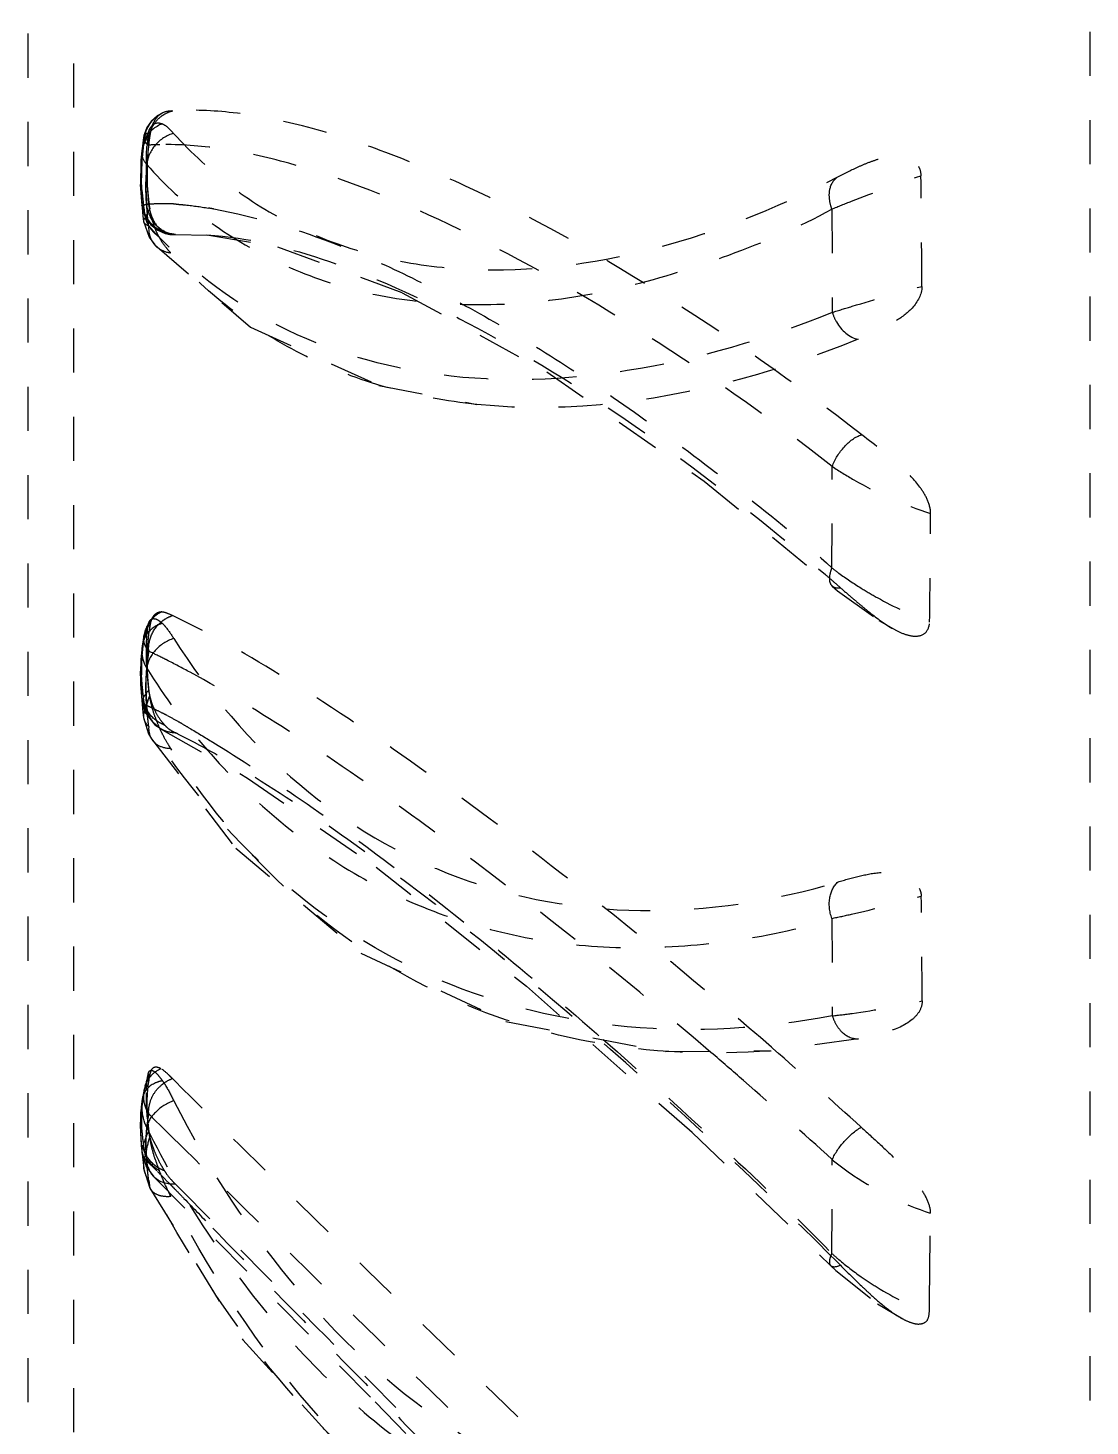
# Model space of a CAD drawing. Header units: millimetres. Extents: x 723 to 11228, y -2384 to 1578.
# Drawn here: x 4627.9 to 4667.2, y -797.1 to -745.4 of the extents above; entities that cross this region are included whole.
import ezdxf

# ---------------------------------------------------------------- set-up
doc = ezdxf.new("R2010")
doc.units = ezdxf.units.MM
doc.header["$LTSCALE"] = 16.335
doc.linetypes.add('HIDDEN', pattern=[0.2, 0.1, -0.1])
doc.layers.add('DEFAULT_2', color=8, linetype='HIDDEN')

msp = doc.modelspace()

# ---------------------------------------------------------------- linework, layer by layer
at = {"layer": 'DEFAULT_2', "color": 8, "linetype": 'HIDDEN'}
for p, q in [((4667.211, -868.043), (4667.211, -595.446)), ((4629.606, -813.679), (4629.606, -649.81)), ((4627.912, -660.656), (4627.912, -802.833)), ((4632.905, -748.527), (4632.838, -748.562)), ((4632.188, -749.44), (4632.089, -750.279)), ((4632.255, -749.316), (4632.188, -749.441)), ((4632.188, -749.441), (4632.188, -749.442)), ((4632.416, -749.122), (4632.247, -749.502)), ((4632.167, -749.774), (4632.127, -749.927)), ((4632.246, -749.504), (4632.167, -749.774)), ((4632.246, -749.504), (4632.246, -749.504)), ((4632.796, -749.708), (4632.736, -749.71)), ((4632.069, -751.179), (4632.122, -751.958)), ((4632.122, -751.958), (4632.122, -751.958)), ((4632.167, -751.977), (4632.122, -751.958)), ((4632.186, -752.543), (4632.186, -752.543)), ((4657.656, -752.093), (4657.673, -755.914)), ((4633.376, -753.034), (4634.537, -753.051)), ((4632.604, -753.418), (4632.606, -753.419)), ((4657.656, -765.362), (4657.673, -761.609)), ((4657.667, -766.037), (4657.667, -766.037)), ((4632.376, -767.418), (4632.192, -768.036)), ((4632.358, -767.505), (4632.377, -767.419)), ((4632.398, -767.383), (4632.4, -767.381)), ((4632.539, -767.172), (4632.4, -767.381)), ((4632.19, -768.041), (4632.134, -768.293)), ((4632.19, -768.041), (4632.167, -768.142)), ((4632.255, -767.705), (4632.196, -767.873)), ((4632.196, -767.873), (4632.196, -767.873)), ((4632.167, -768.142), (4632.134, -768.292)), ((4632.134, -768.292), (4632.134, -768.293)), ((4632.167, -770.199), (4632.123, -770.294)), ((4632.123, -770.294), (4632.123, -770.295)), ((4632.189, -770.901), (4632.189, -770.902)), ((4632.484, -771.696), (4632.485, -771.696)), ((4632.904, -771.365), (4632.897, -771.361)), ((4657.656, -778.335), (4657.673, -781.938)), ((4658.64, -782.785), (4655.394, -783.241)), ((4655.478, -783.151), (4655.421, -783.101)), ((4632.278, -784.452), (4632.222, -784.629)), ((4632.224, -784.623), (4632.222, -784.629)), ((4632.255, -784.522), (4632.224, -784.623)), ((4632.255, -784.522), (4632.278, -784.452)), ((4632.281, -784.453), (4632.255, -784.521)), ((4632.317, -784.358), (4632.281, -784.453)), ((4632.339, -784.299), (4632.317, -784.358)), ((4633.721, -784.72), (4633.256, -784.259)), ((4632.167, -784.919), (4632.153, -784.985)), ((4633.848, -784.846), (4633.721, -784.72)), ((4632.662, -785.844), (4632.381, -785.566)), ((4632.79, -785.971), (4632.662, -785.844)), ((4632.91, -786.09), (4632.79, -785.971)), ((4633.235, -786.412), (4632.91, -786.09)), ((4633.577, -786.749), (4633.235, -786.412)), ((4632.124, -786.971), (4632.125, -786.973)), ((4633.665, -786.836), (4633.577, -786.749)), ((4634.118, -787.284), (4633.665, -786.836)), ((4632.193, -787.572), (4632.427, -788.315)), ((4632.195, -787.581), (4632.195, -787.581)), ((4634.26, -787.423), (4634.118, -787.284)), ((4657.656, -790.728), (4657.673, -787.258)), ((4632.381, -788.035), (4632.427, -788.315)), ((4632.779, -787.773), (4632.809, -787.803)), ((4633.369, -788.166), (4633.492, -788.29)), ((4632.427, -788.315), (4632.427, -788.315)), ((4657.588, -790.778), (4657.787, -790.977)), ((4657.609, -791.173), (4657.609, -791.173)), ((4657.787, -790.977), (4657.972, -791.163))]:
    msp.add_line(p, q, dxfattribs=at)
for points in [[(4632.905, -748.527), (4632.699, -748.64), (4632.489, -748.823), (4632.312, -749.074), (4632.201, -749.374), (4632.188, -749.442)], [(4632.126, -749.93), (4632.091, -750.278), (4632.071, -751.26), (4632.162, -752.358), (4632.186, -752.543)], [(4632.246, -749.504), (4632.138, -749.85), (4632.127, -749.928)], [(4632.122, -751.958), (4632.132, -752.031), (4632.25, -752.384), (4632.457, -752.67), (4632.716, -752.872), (4632.991, -752.989), (4633.181, -753.028)], [(4632.186, -752.543), (4632.393, -753.129), (4632.604, -753.418)], [(4634.536, -753.04), (4637.15, -753.483), (4641.763, -755.188), (4647.11, -758.112), (4652.934, -762.158), (4657.667, -766.037)], [(4632.606, -753.419), (4636.152, -756.457), (4640.899, -758.618), (4644.518, -759.319)], [(4657.667, -766.037), (4657.872, -766.212), (4659.4, -767.309), (4659.934, -767.623)], [(4632.398, -767.383), (4632.234, -767.725), (4632.196, -767.873)], [(4632.197, -767.871), (4632.132, -768.26), (4632.066, -769.263), (4632.123, -770.295)], [(4632.134, -768.292), (4632.084, -768.754), (4632.074, -769.673), (4632.165, -770.72), (4632.189, -770.902)], [(4632.123, -770.294), (4632.236, -770.701), (4632.606, -771.176), (4632.897, -771.361)], [(4632.189, -770.901), (4632.375, -771.501), (4632.484, -771.696)], [(4632.485, -771.696), (4635.598, -775.74), (4640.234, -779.62), (4645.599, -782.148), (4651.501, -783.261), (4655.391, -783.23)], [(4632.904, -771.365), (4636.039, -773.143), (4640.793, -776.434), (4646.357, -780.845), (4652.492, -786.251), (4657.609, -791.173)], [(4632.224, -784.621), (4632.187, -784.779), (4632.081, -785.531), (4632.072, -786.299), (4632.124, -786.971)], [(4632.153, -784.985), (4632.104, -785.303), (4632.066, -785.982), (4632.097, -786.733), (4632.195, -787.579)], [(4632.124, -786.962), (4632.291, -787.511), (4632.571, -787.893)], [(4632.571, -787.893), (4640.759, -796.222), (4646.389, -801.993), (4652.526, -808.382), (4657.576, -813.769)], [(4632.427, -788.315), (4635.857, -793.921), (4640.872, -799.423), (4646.671, -803.399), (4653.063, -805.767), (4658.443, -806.464)], [(4657.609, -791.173), (4657.805, -791.364), (4659.348, -792.593), (4660.284, -793.152)]]:
    msp.add_lwpolyline(points, dxfattribs=at)
for centre, radius, start, end in [((4633.482, -753.173), 4.048, 104.9192, 107.6467), ((4639.215, -750.24), 6.915, 172.6053, 173.8908), ((4633.885, -749.5), 1.465, 165.4442, 170.6283), ((4633.797, -749.478), 1.374, 163.3743, 165.4074), ((4639.732, -750.716), 7.624, 174.0238, 178.7206), ((4638.953, -750.642), 6.842, 172.7111, 173.9599), ((4629.829, -748.559), 2.635, 332.53, 335.5634), ((4639.991, -750.321), 7.695, 173.9021, 175.9355), ((4633.026, -759.895), 10.19, 91.631, 93.4672), ((4640.74, -751.113), 8.465, 175.3825, 180.3434), ((4642.189, -750.797), 9.872, 176.3721, 181.5538), ((4255.429, -756.081), 405.56, 0.15908, 0.73787), ((4643.568, -750.549), 11.467, 184.5134, 189.3762), ((4645.125, -750.285), 12.835, 183.4695, 188.0495), ((4642.374, -750.794), 10.057, 181.5396, 186.4766), ((4632.848, -756.831), 4.936, 95.2947, 96.2665), ((4632.898, -757.46), 5.567, 91.0718, 94.9752), ((4632.92, -758.338), 6.445, 89.3478, 91.1163), ((4632.911, -759.068), 7.175, 87.702, 89.3478), ((4632.879, -759.893), 8.001, 86.3301, 87.7049), ((4631.404, -771.096), 19.306, 79.9092, 80.5056), ((4591.815, -732.917), 44.896, 334.2562, 334.7309), ((4633.622, -751.805), 1.318, 193.3139, 210.5526), ((4635.582, -751.595), 3.205, 194.0995, 195.2746), ((4635.678, -751.567), 3.305, 195.2996, 201.7187), ((4634.735, -752.063), 2.24, 207.9018, 212.6878), ((4633.418, -752.182), 0.899, 231.1547, 237.2944), ((4633.381, -752.237), 0.834, 237.3418, 240.6957), ((4278.332, -762.191), 382.978, 359.22459, 359.82648), ((4594.853, -838.049), 95.714, 48.91252, 49.18142), ((4594.521, -838.429), 96.219, 48.73843, 48.91261), ((4695.689, -723.151), 57.157, 228.7156, 229.2621), ((4677.657, -744.113), 29.506, 229.2297, 230.1782), ((4650.886, -779.963), 22.303, 145.8025, 146.6537), ((4633.382, -768.04), 1.179, 133.0165, 146.1098), ((4618.335, -763.746), 14.513, 342.3696, 342.7686), ((4636.888, -768.848), 4.773, 171.4959, 173.2092), ((4632.973, -767.894), 0.81, 211.9126, 216.3661), ((4633.063, -767.828), 0.922, 216.4097, 222.3008), ((4619.953, -794.619), 28.972, 63.3797, 64.5977), ((4639.114, -769.68), 6.84, 174.8554, 180.4712), ((4639.771, -769.738), 7.499, 174.2629, 174.8602), ((4640.115, -769.773), 7.845, 173.6975, 174.2628), ((4641.809, -768.776), 9.493, 181.5695, 183.539), ((4618.67, -797.199), 31.854, 63.181, 63.3956), ((4616.421, -801.587), 36.784, 61.6101, 63.1384), ((4642.493, -768.734), 10.178, 183.5365, 186.5164), ((4496.643, -727.676), 142.243, 342.43576, 342.65202), ((4640.522, -769.677), 8.248, 180.4105, 181.48), ((4628.711, -778.682), 8.971, 65.7566, 66.354), ((4628.42, -779.328), 9.68, 65.0121, 65.7545), ((4628.125, -779.961), 10.378, 64.5982, 65.0156), ((4627.37, -781.532), 12.121, 62.7351, 64.5599), ((4632.605, -770.844), 0.42, 176.5862, 187.8447), ((4637.742, -769.093), 5.429, 198.9993, 203.3679), ((4634.46, -769.814), 2.024, 217.3132, 220.1838), ((4634.34, -769.915), 1.866, 220.1903, 222.7873), ((4626.207, -783.808), 14.678, 62.109, 62.7687), ((4633.781, -770.431), 1.106, 222.8186, 232.1259), ((4624.407, -787.177), 18.497, 60.5636, 61.9696), ((4622.323, -790.896), 22.76, 60.2851, 60.5981), ((4636.589, -769.586), 4.175, 203.4348, 207.3843), ((4633.352, -770.424), 1.039, 235.8007, 244.1218), ((4623.306, -792.174), 23.024, 63.7923, 64.0716), ((4297.109, -782.462), 363.89, 0.16955, 0.77976), ((4536.592, -911.896), 171.2, 45.02888, 48.99784), ((4521.653, -936.601), 202.002, 48.91994, 49.37259), ((4518.426, -940.35), 208.554, 47.71504, 48.91687), ((4721.652, -818.192), 95.528, 159.05222, 159.21895), ((4633.25, -784.866), 1.06, 129.5877, 142.8703), ((4633.344, -784.918), 1.159, 165.6448, 196.1003), ((4633.117, -784.78), 0.901, 150.8173, 158.6836), ((4633.192, -784.821), 0.986, 142.8951, 150.8206), ((4518.212, -940.529), 207.223, 47.701, 48.91641), ((4633.384, -784.904), 1.2, 196.2077, 205.6017), ((4633.468, -784.863), 1.294, 205.6095, 212.8801), ((4640.195, -785.151), 7.881, 181.7345, 182.9797), ((4640.896, -785.115), 8.582, 182.9769, 184.1014), ((4638.699, -786.833), 6.444, 168.6538, 170.4688), ((4637.505, -786.634), 5.233, 170.4564, 173.8098), ((4641.877, -785.041), 9.566, 184.1237, 186.847), ((4309.947, -708.603), 331.725, 346.31439, 346.43346), ((4639.482, -786.583), 7.208, 180.5111, 182.9521), ((4642.047, -786.451), 9.776, 182.949, 185.0438), ((4640.365, -784.767), 8.132, 197.572, 200.8086), ((4636.715, -785.288), 4.447, 203.8148, 209.5415), ((4633.12, -787.449), 0.935, 177.7104, 188.0976), ((4608.989, -811.444), 33.56, 45.8108, 45.9813), ((4633.311, -787.212), 1.008, 198.7618, 207.8921), ((4604.633, -815.911), 39.799, 45.2038, 45.7978), ((4633.444, -786.487), 1.352, 227.8943, 239.7319), ((4598.066, -822.539), 49.13, 45.0435, 45.1731), ((4639.252, -785.183), 6.943, 200.8577, 203.7611), ((4636.512, -785.401), 4.214, 209.563, 211.0453), ((4636.333, -785.509), 4.005, 211.0439, 212.7687), ((4586.129, -834.442), 65.986, 44.48304, 44.94728), ((4568.51, -851.779), 90.705, 44.37299, 44.49761), ((4636.256, -785.287), 4.078, 222.1342, 224.9279), ((4336.175, -788.18), 325.124, 359.3766, 359.81377), ((4345.434, -788.276), 315.864, 359.15296, 359.37561), ((4672.375, -777.719), 19.686, 226.2194, 227.5711)]:
    msp.add_arc(centre, radius, start, end, dxfattribs=at)
for points, knots in [([(4658.766, -760.442), (4656.302, -758.536), (4651.576, -755.194), (4645.525, -751.798), (4641.091, -749.921), (4638.214, -748.995), (4635.634, -748.481), (4634.007, -748.409), (4633.262, -748.46)], [0, 0, 0, 0, 0.326407, 0.605555, 0.725048, 0.830407, 0.921758, 1, 1, 1, 1]), ([(4632.416, -749.124), (4632.457, -749.031), (4632.605, -748.868), (4632.808, -748.908), (4632.886, -748.94)], [0, 0, 0, 0, 0.546245, 1, 1, 1, 1]), ([(4632.838, -748.562), (4632.801, -748.585), (4632.633, -748.719), (4632.529, -748.922), (4632.48, -749.085)], [0, 0, 0, 0, 0.20127, 1, 1, 1, 1]), ([(4632.884, -748.63), (4632.914, -748.61), (4633.031, -748.536), (4633.162, -748.483), (4633.262, -748.46)], [0, 0, 0, 0, 0.260944, 1, 1, 1, 1]), ([(4632.886, -748.94), (4632.964, -748.971), (4633.111, -749.085), (4633.237, -749.217), (4633.303, -749.29)], [0, 0, 0, 0, 0.458915, 1, 1, 1, 1]), ([(4632.255, -749.316), (4632.216, -749.523), (4632.087, -750.403), (4632.092, -751.302), (4632.167, -751.977)], [0, 0, 0, 0, 0.236849, 1, 1, 1, 1]), ([(4632.188, -749.441), (4632.181, -749.481), (4632.193, -749.539), (4632.222, -749.586), (4632.231, -749.598)], [0, 0, 0, 0, 0.723505, 1, 1, 1, 1]), ([(4633.302, -749.289), (4633.043, -749.36), (4632.57, -749.665), (4632.332, -750.18), (4632.309, -750.44)], [0, 0, 0, 0, 0.50688, 1, 1, 1, 1]), ([(4632.44, -749.262), (4632.428, -749.334), (4632.382, -749.636), (4632.351, -749.941), (4632.337, -750.172)], [0, 0, 0, 0, 0.239719, 1, 1, 1, 1]), ([(4632.381, -749.726), (4632.378, -749.688), (4632.375, -749.528), (4632.401, -749.368), (4632.437, -749.252)], [0, 0, 0, 0, 0.240423, 1, 1, 1, 1]), ([(4633.303, -749.29), (4633.961, -750.019), (4635.407, -751.353), (4637.939, -752.891), (4640.774, -753.909), (4645.03, -754.571), (4650.997, -753.909), (4655.568, -752.093), (4657.883, -750.897)], [0, 0, 0, 0, 0.110998, 0.220871, 0.332708, 0.449425, 0.705332, 1, 1, 1, 1]), ([(4632.126, -749.93), (4632.121, -749.974), (4632.119, -750.159), (4632.214, -750.338), (4632.309, -750.44)], [0, 0, 0, 0, 0.23916, 1, 1, 1, 1]), ([(4632.313, -751.062), (4632.306, -750.952), (4632.287, -750.524), (4632.292, -750.094), (4632.315, -749.776)], [0, 0, 0, 0, 0.255891, 1, 1, 1, 1]), ([(4657.673, -761.609), (4655.289, -759.766), (4650.703, -756.521), (4643.981, -752.721), (4638.793, -750.628), (4635.159, -749.819), (4633.543, -749.691), (4632.796, -749.708)], [0, 0, 0, 0, 0.323287, 0.601452, 0.827097, 0.919913, 1, 1, 1, 1]), ([(4632.381, -752.712), (4632.333, -752.316), (4632.257, -751.56), (4632.278, -750.799), (4632.309, -750.44)], [0, 0, 0, 0, 0.525495, 1, 1, 1, 1]), ([(4632.309, -750.44), (4632.965, -751.206), (4634.477, -752.555), (4637.081, -754.126), (4639.998, -755.183), (4643.194, -755.67), (4646.615, -755.621), (4650.219, -754.997), (4653.947, -753.822), (4656.438, -752.767), (4657.656, -752.093)], [0, 0, 0, 0, 0.11051, 0.219856, 0.331549, 0.448213, 0.572212, 0.704918, 0.847424, 1, 1, 1, 1]), ([(4657.883, -750.897), (4658.139, -750.764), (4658.525, -750.572), (4659.055, -750.347), (4659.464, -750.208), (4659.889, -750.12), (4660.338, -750.12), (4660.718, -750.287), (4660.916, -750.576), (4660.951, -750.763), (4660.952, -750.858)], [0, 0, 0, 0, 0.23878, 0.358257, 0.477534, 0.596751, 0.717433, 0.846585, 0.920994, 1, 1, 1, 1]), ([(4632.137, -751.451), (4632.131, -751.375), (4632.111, -751.074), (4632.105, -750.771), (4632.11, -750.546)], [0, 0, 0, 0, 0.254249, 1, 1, 1, 1]), ([(4657.656, -752.093), (4657.613, -751.972), (4657.56, -751.726), (4657.558, -751.294), (4657.725, -750.988), (4657.883, -750.896)], [0, 0, 0, 0, 0.297803, 0.576163, 1, 1, 1, 1]), ([(4657.656, -752.093), (4657.898, -751.991), (4658.988, -751.558), (4660.091, -751.156), (4660.952, -750.857)], [0, 0, 0, 0, 0.223404, 1, 1, 1, 1]), ([(4632.122, -751.958), (4632.122, -751.956), (4632.133, -751.94), (4632.153, -751.941), (4632.168, -751.938)], [0, 0, 0, 0, 0.113419, 1, 1, 1, 1]), ([(4632.381, -751.931), (4632.326, -751.931), (4632.247, -751.923), (4632.183, -751.964), (4632.167, -751.977)], [0, 0, 0, 0, 0.732771, 1, 1, 1, 1]), ([(4632.973, -752.963), (4632.765, -752.892), (4632.38, -752.626), (4632.197, -752.196), (4632.167, -751.977)], [0, 0, 0, 0, 0.49797, 1, 1, 1, 1]), ([(4632.168, -751.938), (4632.177, -751.936), (4632.224, -751.928), (4632.271, -751.925), (4632.309, -751.924)], [0, 0, 0, 0, 0.189372, 1, 1, 1, 1]), ([(4632.381, -751.932), (4632.384, -751.96), (4632.399, -752.065), (4632.423, -752.168), (4632.446, -752.243)], [0, 0, 0, 0, 0.263218, 1, 1, 1, 1]), ([(4633.391, -751.908), (4633.488, -751.915), (4633.889, -751.947), (4634.288, -752.004), (4634.589, -752.054)], [0, 0, 0, 0, 0.241755, 1, 1, 1, 1]), ([(4632.255, -752.417), (4632.245, -752.425), (4632.215, -752.453), (4632.19, -752.49), (4632.186, -752.519)], [0, 0, 0, 0, 0.301229, 1, 1, 1, 1]), ([(4632.186, -752.543), (4632.188, -752.558), (4632.226, -752.641), (4632.315, -752.682), (4632.381, -752.712)], [0, 0, 0, 0, 0.172505, 1, 1, 1, 1]), ([(4632.446, -752.243), (4632.47, -752.321), (4632.562, -752.558), (4632.718, -752.774), (4632.853, -752.882)], [0, 0, 0, 0, 0.318438, 1, 1, 1, 1]), ([(4634.787, -752.088), (4636.384, -752.372), (4638.887, -753.139), (4642.232, -754.655), (4645.079, -756.179), (4648.086, -758.021), (4651.208, -760.191), (4654.441, -762.636), (4656.598, -764.4), (4657.656, -765.362)], [0, 0, 0, 0, 0.18223, 0.291476, 0.412496, 0.544666, 0.687325, 0.839338, 1, 1, 1, 1]), ([(4657.673, -755.914), (4655.238, -756.902), (4650.454, -758.325), (4643.338, -758.609), (4637.057, -756.779), (4633.729, -754.206), (4632.381, -752.712)], [0, 0, 0, 0, 0.290688, 0.546913, 0.777403, 1, 1, 1, 1]), ([(4632.756, -753.112), (4632.743, -753.087), (4632.689, -752.982), (4632.641, -752.873), (4632.608, -752.79)], [0, 0, 0, 0, 0.237883, 1, 1, 1, 1]), ([(4633.375, -753.032), (4633.313, -753.028), (4633.049, -752.985), (4632.802, -752.845), (4632.659, -752.7)], [0, 0, 0, 0, 0.236193, 1, 1, 1, 1]), ([(4634.536, -753.042), (4636.08, -753.139), (4639.568, -754.03), (4645.003, -756.585), (4651.147, -760.5), (4655.283, -763.77), (4657.418, -765.614)], [0, 0, 0, 0, 0.175466, 0.402739, 0.679884, 1, 1, 1, 1]), ([(4644.518, -759.319), (4643.401, -759.204), (4641.227, -758.803), (4638.172, -757.64), (4635.45, -755.949), (4633.896, -754.5), (4633.192, -753.711)], [0, 0, 0, 0, 0.260644, 0.510241, 0.75459, 1, 1, 1, 1]), ([(4657.673, -755.914), (4657.917, -755.837), (4659.017, -755.499), (4660.125, -755.183), (4660.99, -754.955)], [0, 0, 0, 0, 0.222186, 1, 1, 1, 1]), ([(4660.99, -754.955), (4660.992, -755.247), (4660.681, -755.785), (4660.022, -756.253), (4659.334, -756.606), (4658.869, -756.806), (4658.636, -756.9)], [0, 0, 0, 0, 0.275201, 0.523683, 0.763781, 1, 1, 1, 1]), ([(4657.673, -755.914), (4657.712, -756.037), (4657.897, -756.463), (4658.298, -756.858), (4658.636, -756.9)], [0, 0, 0, 0, 0.274725, 1, 1, 1, 1]), ([(4658.636, -756.9), (4657.417, -757.398), (4652.898, -758.997), (4647.983, -759.677), (4644.518, -759.319)], [0, 0, 0, 0, 0.274349, 1, 1, 1, 1]), ([(4657.673, -761.609), (4657.768, -761.343), (4658.069, -760.879), (4658.514, -760.511), (4658.766, -760.441)], [0, 0, 0, 0, 0.519901, 1, 1, 1, 1]), ([(4661.311, -763.351), (4661.312, -763.173), (4661.206, -762.821), (4660.843, -762.237), (4660.038, -761.413), (4659.267, -760.83), (4658.766, -760.442)], [0, 0, 0, 0, 0.135042, 0.267931, 0.520166, 1, 1, 1, 1]), ([(4657.673, -761.609), (4657.933, -761.786), (4659.078, -762.498), (4660.327, -763.038), (4661.312, -763.35)], [0, 0, 0, 0, 0.233318, 1, 1, 1, 1]), ([(4657.656, -765.362), (4657.641, -765.399), (4657.591, -765.534), (4657.563, -765.68), (4657.566, -765.785)], [0, 0, 0, 0, 0.272791, 1, 1, 1, 1]), ([(4657.656, -765.362), (4657.741, -765.429), (4658.093, -765.695), (4658.461, -765.939), (4658.745, -766.115)], [0, 0, 0, 0, 0.243011, 1, 1, 1, 1]), ([(4657.566, -765.785), (4657.567, -765.811), (4657.575, -765.902), (4657.618, -765.994), (4657.668, -766.036)], [0, 0, 0, 0, 0.288465, 1, 1, 1, 1]), ([(4657.668, -766.036), (4657.727, -766.087), (4657.843, -766.116), (4657.949, -766.105), (4657.978, -766.101)], [0, 0, 0, 0, 0.727167, 1, 1, 1, 1]), ([(4658.745, -766.115), (4658.94, -766.236), (4659.751, -766.715), (4660.609, -767.112), (4661.272, -767.374)], [0, 0, 0, 0, 0.243147, 1, 1, 1, 1]), ([(4632.835, -766.998), (4632.781, -767.001), (4632.662, -767.032), (4632.575, -767.119), (4632.539, -767.172)], [0, 0, 0, 0, 0.46181, 1, 1, 1, 1]), ([(4658.761, -766.775), (4658.856, -766.853), (4659.229, -767.158), (4659.619, -767.448), (4659.934, -767.624)], [0, 0, 0, 0, 0.253892, 1, 1, 1, 1]), ([(4632.887, -767.42), (4632.806, -767.441), (4632.511, -767.559), (4632.265, -767.818), (4632.192, -768.041)], [0, 0, 0, 0, 0.262714, 1, 1, 1, 1]), ([(4632.357, -767.504), (4632.317, -767.642), (4632.265, -767.823), (4632.21, -768.003), (4632.197, -768.045)], [0, 0, 0, 0, 0.762527, 1, 1, 1, 1]), ([(4632.314, -769.083), (4632.305, -768.94), (4632.283, -768.415), (4632.301, -767.885), (4632.358, -767.505)], [0, 0, 0, 0, 0.27111, 1, 1, 1, 1]), ([(4632.439, -767.429), (4632.427, -767.49), (4632.38, -767.752), (4632.35, -768.016), (4632.336, -768.219)], [0, 0, 0, 0, 0.234397, 1, 1, 1, 1]), ([(4632.381, -768.448), (4632.365, -768.242), (4632.442, -767.809), (4632.712, -767.461), (4632.883, -767.331)], [0, 0, 0, 0, 0.490519, 1, 1, 1, 1]), ([(4632.377, -767.42), (4632.394, -767.361), (4632.446, -767.251), (4632.617, -767.235), (4632.757, -767.31), (4632.844, -767.38), (4632.888, -767.422)], [0, 0, 0, 0, 0.282082, 0.482671, 0.717041, 1, 1, 1, 1]), ([(4632.883, -767.331), (4632.912, -767.308), (4633.029, -767.226), (4633.159, -767.163), (4633.259, -767.133)], [0, 0, 0, 0, 0.26197, 1, 1, 1, 1]), ([(4632.888, -767.422), (4632.926, -767.456), (4633.082, -767.629), (4633.208, -767.825), (4633.306, -767.978)], [0, 0, 0, 0, 0.219228, 1, 1, 1, 1]), ([(4655.421, -783.101), (4653.243, -781.204), (4649.084, -777.731), (4643.101, -773.179), (4637.94, -769.675), (4634.717, -767.82), (4633.26, -767.133)], [0, 0, 0, 0, 0.316479, 0.593623, 0.823379, 1, 1, 1, 1]), ([(4659.934, -767.624), (4660.061, -767.694), (4660.317, -767.817), (4660.715, -767.924), (4661.165, -767.832), (4661.269, -767.521), (4661.272, -767.374)], [0, 0, 0, 0, 0.260133, 0.505824, 0.73625, 1, 1, 1, 1]), ([(4632.255, -767.705), (4632.216, -767.888), (4632.081, -768.712), (4632.096, -769.556), (4632.167, -770.199)], [0, 0, 0, 0, 0.224399, 1, 1, 1, 1]), ([(4633.304, -767.976), (4633.048, -768.061), (4632.595, -768.348), (4632.333, -768.835), (4632.309, -769.078)], [0, 0, 0, 0, 0.525602, 1, 1, 1, 1]), ([(4633.306, -767.978), (4634.582, -769.987), (4637.614, -773.61), (4643.704, -777.209), (4650.747, -778.442), (4655.526, -777.689), (4657.885, -776.985)], [0, 0, 0, 0, 0.253439, 0.493933, 0.737896, 1, 1, 1, 1]), ([(4632.134, -768.293), (4632.105, -768.491), (4632.143, -768.778), (4632.271, -769.019), (4632.309, -769.078)], [0, 0, 0, 0, 0.740369, 1, 1, 1, 1]), ([(4632.11, -768.823), (4632.111, -768.776), (4632.118, -768.596), (4632.132, -768.416), (4632.148, -768.283)], [0, 0, 0, 0, 0.259743, 1, 1, 1, 1]), ([(4632.336, -768.219), (4632.331, -768.284), (4632.315, -768.556), (4632.313, -768.828), (4632.319, -769.036)], [0, 0, 0, 0, 0.239196, 1, 1, 1, 1]), ([(4632.137, -769.663), (4632.131, -769.591), (4632.111, -769.311), (4632.105, -769.03), (4632.11, -768.823)], [0, 0, 0, 0, 0.258758, 1, 1, 1, 1]), ([(4632.381, -771.236), (4632.357, -771.036), (4632.276, -770.321), (4632.259, -769.595), (4632.309, -769.078)], [0, 0, 0, 0, 0.279239, 1, 1, 1, 1]), ([(4632.309, -769.078), (4632.963, -770.144), (4634.44, -772.117), (4637.02, -774.681), (4639.916, -776.744), (4643.108, -778.245), (4646.535, -779.183), (4650.158, -779.516), (4653.905, -779.248), (4656.421, -778.747), (4657.656, -778.335)], [0, 0, 0, 0, 0.128793, 0.252513, 0.373398, 0.493124, 0.613955, 0.737531, 0.865856, 1, 1, 1, 1]), ([(4632.255, -770.601), (4632.242, -770.522), (4632.193, -770.211), (4632.156, -769.897), (4632.137, -769.663)], [0, 0, 0, 0, 0.254136, 1, 1, 1, 1]), ([(4653.184, -783.29), (4649.696, -780.298), (4644.661, -776.249), (4638.121, -771.702), (4635.242, -769.946), (4633.911, -769.226)], [0, 0, 0, 0, 0.577056, 0.810006, 1, 1, 1, 1]), ([(4632.38, -769.888), (4632.362, -769.911), (4632.283, -770.009), (4632.209, -770.112), (4632.167, -770.199)], [0, 0, 0, 0, 0.230963, 1, 1, 1, 1]), ([(4632.424, -770.135), (4632.433, -770.174), (4632.472, -770.318), (4632.524, -770.459), (4632.568, -770.559)], [0, 0, 0, 0, 0.270014, 1, 1, 1, 1]), ([(4632.123, -770.295), (4632.125, -770.316), (4632.141, -770.344), (4632.162, -770.366), (4632.168, -770.372)], [0, 0, 0, 0, 0.706851, 1, 1, 1, 1]), ([(4632.97, -771.182), (4632.763, -771.106), (4632.385, -770.84), (4632.197, -770.415), (4632.167, -770.199)], [0, 0, 0, 0, 0.50274, 1, 1, 1, 1]), ([(4632.204, -770.401), (4632.228, -770.418), (4632.263, -770.439), (4632.299, -770.458), (4632.309, -770.464)], [0, 0, 0, 0, 0.719424, 1, 1, 1, 1]), ([(4632.255, -770.601), (4632.267, -770.643), (4632.331, -770.812), (4632.439, -770.963), (4632.535, -771.062)], [0, 0, 0, 0, 0.238546, 1, 1, 1, 1]), ([(4632.568, -770.559), (4632.589, -770.607), (4632.67, -770.775), (4632.769, -770.934), (4632.85, -771.04)], [0, 0, 0, 0, 0.27968, 1, 1, 1, 1]), ([(4632.189, -770.902), (4632.193, -770.931), (4632.225, -771.058), (4632.308, -771.167), (4632.381, -771.236)], [0, 0, 0, 0, 0.224048, 1, 1, 1, 1]), ([(4633.605, -771.129), (4633.699, -771.182), (4634.083, -771.406), (4634.463, -771.637), (4634.751, -771.814)], [0, 0, 0, 0, 0.241371, 1, 1, 1, 1]), ([(4657.673, -781.938), (4655.187, -782.413), (4650.204, -782.723), (4643.017, -780.99), (4636.837, -777.062), (4633.702, -773.309), (4632.381, -771.236)], [0, 0, 0, 0, 0.260146, 0.505375, 0.747409, 1, 1, 1, 1]), ([(4633.194, -772.043), (4633.168, -772.001), (4633.058, -771.825), (4632.954, -771.646), (4632.882, -771.506)], [0, 0, 0, 0, 0.242103, 1, 1, 1, 1]), ([(4633.373, -771.467), (4633.334, -771.468), (4633.174, -771.461), (4633.015, -771.415), (4632.905, -771.363)], [0, 0, 0, 0, 0.241338, 1, 1, 1, 1]), ([(4633.473, -771.517), (4634.528, -772.036), (4636.818, -773.368), (4642.071, -776.967), (4646.104, -780.253), (4648.914, -782.694)], [0, 0, 0, 0, 0.184641, 0.415224, 1, 1, 1, 1]), ([(4655.391, -783.23), (4653.171, -783.405), (4648.756, -783.221), (4642.515, -781.144), (4637.146, -777.355), (4634.381, -773.922), (4633.194, -772.043)], [0, 0, 0, 0, 0.255675, 0.500477, 0.744907, 1, 1, 1, 1]), ([(4634.751, -771.814), (4635.783, -772.451), (4637.999, -773.885), (4641.441, -776.4), (4645.24, -779.408), (4647.848, -781.621), (4649.196, -782.809)], [0, 0, 0, 0, 0.200241, 0.435514, 0.703451, 1, 1, 1, 1]), ([(4657.885, -776.985), (4658.142, -776.908), (4658.664, -776.761), (4659.338, -776.628), (4659.904, -776.619), (4660.356, -776.706), (4660.804, -776.967), (4660.958, -777.325), (4660.961, -777.51)], [0, 0, 0, 0, 0.226933, 0.458122, 0.577514, 0.703285, 0.843894, 1, 1, 1, 1]), ([(4657.656, -778.335), (4657.569, -778.086), (4657.507, -777.594), (4657.723, -777.121), (4657.885, -776.984)], [0, 0, 0, 0, 0.553308, 1, 1, 1, 1]), ([(4657.656, -778.335), (4657.9, -778.284), (4659.011, -778.047), (4660.109, -777.755), (4660.961, -777.51)], [0, 0, 0, 0, 0.219621, 1, 1, 1, 1]), ([(4657.673, -781.938), (4657.919, -781.913), (4659.035, -781.772), (4660.141, -781.563), (4661, -781.386)], [0, 0, 0, 0, 0.219629, 1, 1, 1, 1]), ([(4661, -781.386), (4661.001, -781.527), (4660.916, -781.796), (4660.482, -782.255), (4659.676, -782.565), (4658.988, -782.718), (4658.64, -782.785)], [0, 0, 0, 0, 0.14434, 0.272385, 0.63671, 1, 1, 1, 1]), ([(4657.673, -781.938), (4657.711, -782.059), (4657.817, -782.289), (4658.096, -782.65), (4658.437, -782.802), (4658.64, -782.785)], [0, 0, 0, 0, 0.278557, 0.551163, 1, 1, 1, 1]), ([(4649.196, -782.809), (4650.604, -784.048), (4653.455, -786.654), (4656.274, -789.3), (4657.656, -790.728)], [0, 0, 0, 0, 0.485536, 1, 1, 1, 1]), ([(4632.359, -784.092), (4632.342, -784.163), (4632.279, -784.439), (4632.215, -784.714), (4632.167, -784.919)], [0, 0, 0, 0, 0.256785, 1, 1, 1, 1]), ([(4632.298, -784.698), (4632.3, -784.643), (4632.31, -784.441), (4632.332, -784.239), (4632.36, -784.094)], [0, 0, 0, 0, 0.272286, 1, 1, 1, 1]), ([(4632.438, -784.04), (4632.414, -784.132), (4632.323, -784.576), (4632.307, -785.033), (4632.318, -785.39)], [0, 0, 0, 0, 0.210369, 1, 1, 1, 1]), ([(4632.36, -784.094), (4632.366, -784.059), (4632.38, -784), (4632.472, -783.93), (4632.616, -784.011), (4632.749, -784.151), (4632.844, -784.275), (4632.893, -784.345)], [0, 0, 0, 0, 0.135643, 0.222155, 0.405971, 0.672234, 1, 1, 1, 1]), ([(4632.831, -783.894), (4632.763, -783.857), (4632.64, -783.81), (4632.485, -783.9), (4632.451, -783.989), (4632.438, -784.04)], [0, 0, 0, 0, 0.464475, 0.684544, 1, 1, 1, 1]), ([(4633.256, -784.259), (4633.223, -784.226), (4633.098, -784.105), (4632.972, -783.981), (4632.864, -783.913)], [0, 0, 0, 0, 0.26819, 1, 1, 1, 1]), ([(4632.255, -784.522), (4632.215, -784.672), (4632.073, -785.403), (4632.1, -786.157), (4632.167, -786.74)], [0, 0, 0, 0, 0.209849, 1, 1, 1, 1]), ([(4632.892, -784.343), (4632.803, -784.358), (4632.502, -784.446), (4632.211, -784.696), (4632.167, -784.919)], [0, 0, 0, 0, 0.284653, 1, 1, 1, 1]), ([(4632.88, -784.477), (4632.91, -784.453), (4633.026, -784.366), (4633.155, -784.296), (4633.256, -784.259)], [0, 0, 0, 0, 0.261407, 1, 1, 1, 1]), ([(4632.893, -784.345), (4632.93, -784.397), (4633.081, -784.635), (4633.211, -784.886), (4633.309, -785.081)], [0, 0, 0, 0, 0.226146, 1, 1, 1, 1]), ([(4632.153, -784.985), (4632.101, -785.259), (4632.123, -785.653), (4632.266, -785.999), (4632.309, -786.084)], [0, 0, 0, 0, 0.745743, 1, 1, 1, 1]), ([(4632.11, -785.479), (4632.112, -785.428), (4632.12, -785.241), (4632.141, -785.053), (4632.167, -784.919)], [0, 0, 0, 0, 0.270215, 1, 1, 1, 1]), ([(4632.418, -786.418), (4632.396, -786.265), (4632.323, -785.695), (4632.284, -785.119), (4632.298, -784.698)], [0, 0, 0, 0, 0.268704, 1, 1, 1, 1]), ([(4633.308, -785.079), (4633.056, -785.172), (4632.63, -785.427), (4632.335, -785.866), (4632.309, -786.084)], [0, 0, 0, 0, 0.551476, 1, 1, 1, 1]), ([(4632.381, -785.566), (4632.379, -785.535), (4632.374, -785.402), (4632.395, -785.268), (4632.422, -785.17)], [0, 0, 0, 0, 0.235584, 1, 1, 1, 1]), ([(4633.309, -785.081), (4634.588, -787.599), (4637.554, -792.219), (4643.486, -797.601), (4650.446, -800.781), (4655.448, -801.256), (4657.889, -801.093)], [0, 0, 0, 0, 0.272899, 0.524794, 0.763539, 1, 1, 1, 1]), ([(4655.354, -805.936), (4653.234, -803.83), (4646.076, -796.789), (4638.862, -789.805), (4633.848, -784.846)], [0, 0, 0, 0, 0.29767, 1, 1, 1, 1]), ([(4632.137, -786.217), (4632.131, -786.152), (4632.112, -785.907), (4632.105, -785.66), (4632.11, -785.479)], [0, 0, 0, 0, 0.264339, 1, 1, 1, 1]), ([(4632.379, -786.182), (4632.361, -786.225), (4632.285, -786.409), (4632.211, -786.595), (4632.167, -786.74)], [0, 0, 0, 0, 0.23683, 1, 1, 1, 1]), ([(4632.381, -788.035), (4632.357, -787.846), (4632.28, -787.2), (4632.256, -786.542), (4632.309, -786.084)], [0, 0, 0, 0, 0.291905, 1, 1, 1, 1]), ([(4632.302, -786.07), (4632.297, -786.116), (4632.279, -786.308), (4632.274, -786.501), (4632.275, -786.648)], [0, 0, 0, 0, 0.238925, 1, 1, 1, 1]), ([(4632.309, -786.084), (4632.967, -787.415), (4634.436, -789.934), (4637.001, -793.366), (4639.878, -796.326), (4643.051, -798.754), (4646.463, -800.632), (4650.082, -801.913), (4653.836, -802.574), (4656.391, -802.667), (4657.656, -802.541)], [0, 0, 0, 0, 0.138908, 0.271911, 0.399995, 0.523706, 0.644338, 0.762827, 0.881017, 1, 1, 1, 1]), ([(4657.673, -787.258), (4657.776, -787.009), (4658.098, -786.561), (4658.508, -786.194), (4658.746, -786.059)], [0, 0, 0, 0, 0.496001, 1, 1, 1, 1]), ([(4658.745, -786.06), (4658.994, -786.286), (4659.495, -786.742), (4660.239, -787.451), (4660.823, -788.109), (4661.186, -788.713), (4661.3, -789.063), (4661.299, -789.237)], [0, 0, 0, 0, 0.243044, 0.48969, 0.743828, 0.874285, 1, 1, 1, 1]), ([(4632.255, -787.087), (4632.242, -787.012), (4632.194, -786.724), (4632.157, -786.433), (4632.137, -786.217)], [0, 0, 0, 0, 0.258755, 1, 1, 1, 1]), ([(4632.497, -786.694), (4632.509, -786.729), (4632.554, -786.86), (4632.605, -786.99), (4632.647, -787.084)], [0, 0, 0, 0, 0.262416, 1, 1, 1, 1]), ([(4632.965, -787.677), (4632.761, -787.6), (4632.394, -787.35), (4632.197, -786.945), (4632.167, -786.74)], [0, 0, 0, 0, 0.513242, 1, 1, 1, 1]), ([(4632.168, -787.119), (4632.176, -787.135), (4632.215, -787.205), (4632.267, -787.267), (4632.309, -787.311)], [0, 0, 0, 0, 0.228974, 1, 1, 1, 1]), ([(4632.255, -787.087), (4632.267, -787.123), (4632.334, -787.274), (4632.443, -787.404), (4632.537, -787.49)], [0, 0, 0, 0, 0.230728, 1, 1, 1, 1]), ([(4632.195, -787.581), (4632.2, -787.62), (4632.234, -787.781), (4632.309, -787.933), (4632.381, -788.035)], [0, 0, 0, 0, 0.239153, 1, 1, 1, 1]), ([(4632.965, -787.677), (4632.986, -787.71), (4633.068, -787.831), (4633.161, -787.944), (4633.232, -788.022)], [0, 0, 0, 0, 0.27191, 1, 1, 1, 1]), ([(4652.772, -805.587), (4650.989, -803.821), (4644.824, -797.76), (4638.627, -791.732), (4634.26, -787.423)], [0, 0, 0, 0, 0.290345, 1, 1, 1, 1]), ([(4657.673, -787.258), (4657.929, -787.468), (4659.038, -788.293), (4660.302, -788.91), (4661.3, -789.236)], [0, 0, 0, 0, 0.239996, 1, 1, 1, 1]), ([(4657.673, -805.769), (4655.106, -805.687), (4649.935, -804.754), (4642.823, -801.109), (4636.776, -795.4), (4633.702, -790.625), (4632.381, -788.035)], [0, 0, 0, 0, 0.238045, 0.478758, 0.730542, 1, 1, 1, 1]), ([(4633.198, -788.613), (4633.173, -788.562), (4633.068, -788.353), (4632.968, -788.143), (4632.897, -787.981)], [0, 0, 0, 0, 0.244558, 1, 1, 1, 1]), ([(4632.429, -788.314), (4632.444, -788.343), (4632.517, -788.459), (4632.644, -788.535), (4632.743, -788.568)], [0, 0, 0, 0, 0.23545, 1, 1, 1, 1]), ([(4632.743, -788.568), (4632.777, -788.579), (4632.925, -788.618), (4633.081, -788.623), (4633.197, -788.612)], [0, 0, 0, 0, 0.238604, 1, 1, 1, 1]), ([(4658.646, -806.437), (4656.06, -806.363), (4650.848, -805.445), (4643.689, -801.778), (4637.592, -796.043), (4634.519, -791.224), (4633.198, -788.613)], [0, 0, 0, 0, 0.238247, 0.478902, 0.730602, 1, 1, 1, 1]), ([(4633.346, -788.346), (4633.459, -788.462), (4633.928, -788.944), (4634.395, -789.429), (4634.751, -789.795)], [0, 0, 0, 0, 0.241062, 1, 1, 1, 1]), ([(4633.492, -788.29), (4635.745, -790.555), (4640.917, -795.807), (4646.068, -801.079), (4648.964, -804.088)], [0, 0, 0, 0, 0.433434, 1, 1, 1, 1]), ([(4634.751, -789.795), (4635.726, -790.8), (4637.823, -792.921), (4641.137, -796.296), (4644.784, -800.027), (4647.319, -802.632), (4648.628, -803.991)], [0, 0, 0, 0, 0.211569, 0.450731, 0.714905, 1, 1, 1, 1]), ([(4657.61, -790.834), (4657.597, -790.87), (4657.564, -790.975), (4657.554, -791.118), (4657.609, -791.173)], [0, 0, 0, 0, 0.326305, 1, 1, 1, 1]), ([(4657.656, -790.728), (4657.74, -790.805), (4658.088, -791.111), (4658.456, -791.392), (4658.742, -791.592)], [0, 0, 0, 0, 0.245759, 1, 1, 1, 1]), ([(4657.609, -791.173), (4657.626, -791.19), (4657.745, -791.248), (4657.88, -791.201), (4657.974, -791.162)], [0, 0, 0, 0, 0.193883, 1, 1, 1, 1]), ([(4658.742, -791.592), (4658.935, -791.727), (4659.731, -792.253), (4660.592, -792.679), (4661.26, -792.943)], [0, 0, 0, 0, 0.246763, 1, 1, 1, 1]), ([(4659.694, -792.761), (4659.742, -792.798), (4659.931, -792.94), (4660.129, -793.071), (4660.284, -793.154)], [0, 0, 0, 0, 0.255378, 1, 1, 1, 1]), ([(4660.284, -793.154), (4660.384, -793.207), (4660.581, -793.295), (4660.883, -793.368), (4661.201, -793.267), (4661.257, -793.048), (4661.258, -792.944)], [0, 0, 0, 0, 0.274233, 0.524686, 0.747645, 1, 1, 1, 1])]:
    msp.add_open_spline(points, degree=3, knots=knots, dxfattribs=at)
for points in [[(4632.884, -748.939), (4632.615, -749.029), (4632.374, -749.252), (4632.251, -749.507)], [(4632.255, -749.316), (4632.333, -749.008), (4632.558, -748.714), (4632.838, -748.562)], [(4632.437, -749.252), (4632.472, -749.137), (4632.523, -749.025), (4632.591, -748.925)], [(4632.591, -748.925), (4632.668, -748.81), (4632.77, -748.709), (4632.884, -748.63)], [(4633.262, -748.46), (4633.141, -748.468), (4633.016, -748.478), (4632.905, -748.526)], [(4632.357, -749.349), (4632.314, -749.45), (4632.273, -749.55), (4632.228, -749.649)], [(4632.358, -749.35), (4632.364, -749.304), (4632.372, -749.259), (4632.384, -749.215)], [(4632.384, -749.215), (4632.393, -749.184), (4632.403, -749.153), (4632.416, -749.124)], [(4632.231, -749.598), (4632.256, -749.632), (4632.288, -749.661), (4632.322, -749.686)], [(4632.381, -749.726), (4632.349, -749.961), (4632.321, -750.196), (4632.302, -750.432)], [(4632.322, -749.686), (4632.341, -749.701), (4632.361, -749.714), (4632.381, -749.726)], [(4632.275, -751.164), (4632.277, -751.418), (4632.289, -751.671), (4632.309, -751.924)], [(4632.338, -752.103), (4632.324, -752.044), (4632.314, -751.984), (4632.309, -751.924)], [(4632.255, -752.417), (4632.304, -752.601), (4632.405, -752.775), (4632.533, -752.916)], [(4632.473, -752.375), (4632.449, -752.279), (4632.43, -752.181), (4632.416, -752.082)], [(4632.659, -752.7), (4632.593, -752.633), (4632.535, -752.556), (4632.487, -752.475)], [(4632.381, -752.712), (4632.361, -752.958), (4632.439, -753.235), (4632.605, -753.418)], [(4632.533, -752.916), (4632.599, -752.989), (4632.674, -753.055), (4632.755, -753.111)], [(4632.973, -752.964), (4633.015, -752.987), (4633.06, -753.004), (4633.106, -753.015)], [(4633.106, -753.015), (4633.131, -753.022), (4633.156, -753.026), (4633.181, -753.029)], [(4633.181, -753.029), (4633.201, -753.031), (4633.22, -753.033), (4633.239, -753.034)], [(4633.239, -753.034), (4633.285, -753.037), (4633.33, -753.036), (4633.376, -753.034)], [(4632.606, -753.419), (4632.646, -753.463), (4632.691, -753.503), (4632.739, -753.537)], [(4632.739, -753.537), (4632.87, -753.631), (4633.031, -753.692), (4633.191, -753.71)], [(4633.036, -753.529), (4632.97, -753.447), (4632.907, -753.362), (4632.85, -753.273)], [(4633.192, -753.711), (4633.139, -753.652), (4633.087, -753.591), (4633.036, -753.529)], [(4632.577, -767.178), (4632.654, -767.106), (4632.741, -767.044), (4632.835, -766.998)], [(4632.968, -767.015), (4632.925, -767.004), (4632.88, -766.996), (4632.835, -766.998)], [(4633.26, -767.133), (4633.165, -767.088), (4633.069, -767.042), (4632.968, -767.015)], [(4632.255, -767.705), (4632.285, -767.591), (4632.336, -767.482), (4632.401, -767.385)], [(4632.479, -767.288), (4632.462, -767.333), (4632.448, -767.381), (4632.439, -767.429)], [(4632.539, -767.172), (4632.515, -767.208), (4632.495, -767.247), (4632.479, -767.288)], [(4632.196, -767.873), (4632.174, -767.986), (4632.188, -768.109), (4632.231, -768.216)], [(4632.231, -768.216), (4632.246, -768.253), (4632.265, -768.289), (4632.286, -768.323)], [(4632.381, -768.448), (4632.357, -768.602), (4632.335, -768.757), (4632.318, -768.912)], [(4632.417, -770.09), (4632.37, -769.756), (4632.335, -769.42), (4632.314, -769.083)], [(4632.277, -769.89), (4632.282, -770.081), (4632.294, -770.273), (4632.309, -770.464)], [(4632.38, -769.889), (4632.389, -769.971), (4632.404, -770.054), (4632.424, -770.135)], [(4632.491, -770.467), (4632.46, -770.343), (4632.434, -770.217), (4632.417, -770.09)], [(4632.168, -770.372), (4632.179, -770.383), (4632.191, -770.392), (4632.204, -770.401)], [(4632.255, -770.601), (4632.217, -770.667), (4632.191, -770.743), (4632.186, -770.819)], [(4632.421, -770.871), (4632.361, -770.744), (4632.321, -770.604), (4632.309, -770.464)], [(4632.609, -770.861), (4632.565, -770.731), (4632.525, -770.6), (4632.491, -770.467)], [(4632.768, -771.284), (4632.619, -771.183), (4632.499, -771.033), (4632.421, -770.871)], [(4632.535, -771.062), (4632.602, -771.131), (4632.677, -771.193), (4632.758, -771.245)], [(4632.381, -771.236), (4632.367, -771.392), (4632.403, -771.562), (4632.485, -771.695)], [(4632.486, -771.696), (4632.547, -771.794), (4632.639, -771.876), (4632.741, -771.931)], [(4633.102, -771.304), (4633.145, -771.337), (4633.19, -771.367), (4633.236, -771.395)], [(4633.236, -771.395), (4633.28, -771.421), (4633.326, -771.445), (4633.373, -771.468)], [(4632.741, -771.931), (4632.877, -772.004), (4633.038, -772.041), (4633.193, -772.042)], [(4632.575, -784.049), (4632.652, -783.986), (4632.739, -783.932), (4632.831, -783.893)], [(4632.589, -784.795), (4632.668, -784.674), (4632.768, -784.567), (4632.88, -784.477)], [(4632.422, -785.17), (4632.457, -785.038), (4632.514, -784.91), (4632.589, -784.795)], [(4632.379, -786.182), (4632.387, -786.249), (4632.399, -786.317), (4632.413, -786.383)], [(4632.413, -786.383), (4632.435, -786.488), (4632.464, -786.592), (4632.497, -786.694)], [(4632.493, -786.8), (4632.463, -786.674), (4632.436, -786.547), (4632.418, -786.418)], [(4632.167, -786.74), (4632.134, -786.811), (4632.116, -786.893), (4632.124, -786.971)], [(4632.125, -786.973), (4632.13, -787.023), (4632.146, -787.073), (4632.168, -787.119)], [(4632.255, -787.087), (4632.215, -787.19), (4632.191, -787.301), (4632.186, -787.412)], [(4632.612, -787.222), (4632.568, -787.082), (4632.528, -786.942), (4632.493, -786.8)], [(4632.357, -787.536), (4632.333, -787.463), (4632.316, -787.387), (4632.309, -787.311)], [(4632.571, -787.893), (4632.512, -787.831), (4632.461, -787.759), (4632.421, -787.683)], [(4633.369, -788.167), (4633.09, -788.193), (4632.769, -788.096), (4632.574, -787.895)], [(4657.656, -790.728), (4657.639, -790.763), (4657.623, -790.798), (4657.61, -790.834)], [(4657.972, -791.163), (4658.231, -791.422), (4658.49, -791.68), (4658.754, -791.932)], [(4659.093, -792.25), (4659.287, -792.427), (4659.486, -792.6), (4659.694, -792.761)]]:
    msp.add_open_spline(points, degree=3, dxfattribs=at)

doc.saveas('drawing.dxf')
